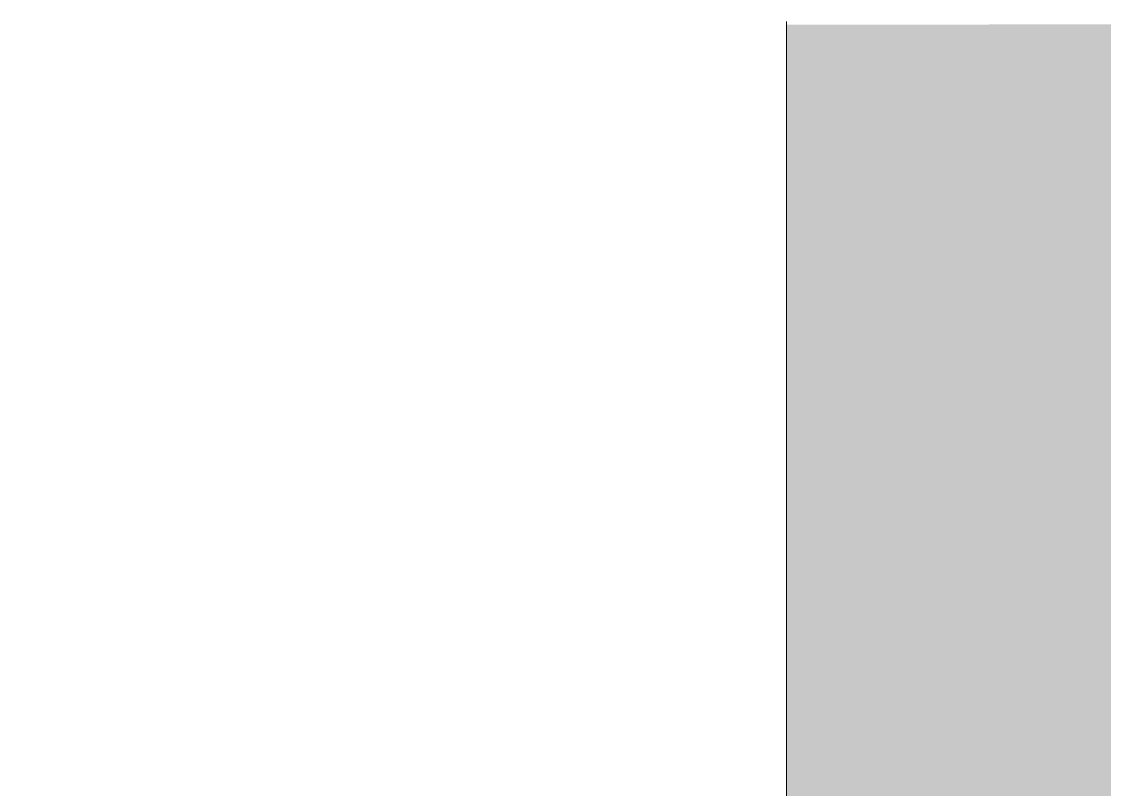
# Model space of a CAD drawing. Header units: millimetres. Extents: x 68869 to 96007, y -1987 to 27400.
# Drawn here: x 88792.88 to 88836.22, y 4836.74 to 4867.45 of the extents above; entities that cross this region are included whole.
import ezdxf

# ---------------------------------------------------------------- set-up
doc = ezdxf.new("R2010")
doc.units = ezdxf.units.MM
doc.layers.add('0-2', color=7, linetype='Continuous', lineweight=9, transparency=0.7)
doc.layers.add('A-WALL-PATT', color=7, linetype='Continuous', lineweight=9)
doc.layers.add('P-SANR-FIXT', color=7, linetype='Continuous', lineweight=9)

# ---------------------------------------------------------------- blocks, each defined once
blk = doc.blocks.new('Sanitary_Toilet-Accessories_Gessi_Wall-mounted-paper-roll-holder-65449 - Chrome-30913797-Развертка 2_16-4')
at = {"layer": '0-2'}
for points in [[(24048.674, 4866.402), (24114.5, 4866.444), (24114.5, 4867.444), (23995.5, 4867.333), (23995.5, 4866.444), (24048.089, 4866.402)], [(24080.824, 4807.299), (24114.5, 4807.5), (24114.5, 4866.444), (23995.5, 4866.444), (23995.5, 4820.344), (23997.458, 4819.286), (24000.312, 4817.323), (24003.442, 4814.213), (24004.913, 4812.065), (24006.692, 4808.659), (24007.399, 4807.492), (24019.793, 4807.449), (24073.638, 4807.303)]]:
    blk.add_hatch(color=256, dxfattribs=at).paths.add_polyline_path(points)
at = {"layer": 'P-SANR-FIXT'}
for p, q in [((23995.5, 4866.694), (23995.5, 4867.454)), ((23995.5, 4867.451), (23995.5, 4866.608)), ((23995.5, 4866.743), (23995.5, 4867.444)), ((23995.5, 4867.444), (23995.5, 4805.471)), ((23995.5, 4854.409), (23995.5, 4866.743)), ((23995.5, 4865.552), (23995.5, 4866.617)), ((23995.5, 4866.608), (23995.5, 4865.741)), ((23995.5, 4864.76), (23995.5, 4866.284)), ((23995.5, 4866.284), (23995.5, 4805.5)), ((23995.5, 4865.741), (23995.5, 4861.62)), ((23995.5, 4863.198), (23995.5, 4865.552)), ((23995.5, 4862.907), (23995.5, 4864.76)), ((23995.5, 4864.713), (23995.5, 4807.456)), ((23995.5, 4818.168), (23995.5, 4864.713)), ((23995.5, 4860.429), (23995.5, 4863.198)), ((23995.5, 4860.695), (23995.5, 4862.907)), ((23995.5, 4861.62), (23995.5, 4854.23)), ((23995.5, 4856.774), (23995.5, 4860.695)), ((23995.5, 4857.607), (23995.5, 4860.429)), ((23995.5, 4854.081), (23995.5, 4857.607)), ((23995.5, 4854.409), (23995.5, 4856.774)), ((23995.5, 4854.122), (23995.5, 4854.409)), ((23995.5, 4846.149), (23995.5, 4854.395)), ((23995.5, 4854.216), (23995.5, 4846.837)), ((23995.5, 4850.709), (23995.5, 4854.109)), ((23995.5, 4850.309), (23995.5, 4854.081)), ((23995.5, 4836.162), (23995.5, 4850.559)), ((23995.5, 4840.812), (23995.5, 4850.18)), ((23995.5, 4846.837), (23995.5, 4846.339)), ((23995.5, 4846.263), (23995.5, 4836.77)), ((23995.5, 4812.833), (23995.5, 4846.096)), ((23995.5, 4837.643), (23995.5, 4840.812)), ((23995.5, 4830.234), (23995.5, 4837.643))]:
    blk.add_line(p, q, dxfattribs=at)

msp = doc.modelspace()

# ---------------------------------------------------------------- hatches: boundary and pattern name
at = {"layer": 'A-WALL-PATT'}
h = msp.add_hatch(dxfattribs=at)
h.set_pattern_fill('FP_17', color=256, style=0, pattern_type=2)
h.set_pattern_definition([(90, (91702.5, 4200), (-600, 4e-14), []), (180, (91702.5, 4200), (-7e-14, -600), [])])
h.paths.add_polyline_path([(88346.562, 4200), (89601.866, 4200), (89601.866, 4210), (89608.902, 4210), (89608.902, 4232.929), (89611.403, 4232.929), (89611.403, 4402.929), (89612.346, 4406.114), (89613.309, 4407.608), (89613.554, 4408.007), (89616.083, 4409.268), (89618.474, 4409.998), (89618.474, 5850), (89634.474, 5850), (89634.531, 4409.98), (89638.765, 4408.386), (89639.66, 4407.589), (89640.984, 4405.679), (89641.545, 4402.929), (89641.545, 4232.929), (89644.046, 4232.929), (89644.046, 4210), (89651.082, 4210), (89651.082, 4200), (91696.994, 4200), (91696.994, 5004), (91397.058, 5004), (91397.058, 5020), (91696.994, 5020), (91696.994, 5400), (91102.494, 5400), (91102.494, 6000), (88313.994, 6000), (88313.994, 4200)])
h.paths.add_polyline_path([(91397.058, 4300), (91397.058, 4970), (91413.058, 4970), (91413.058, 4300)])
h.paths.add_polyline_path([(88813.994, 4777.5), (88807.041, 4778.601), (88802.536, 4780.714), (88799.682, 4782.677), (88796.552, 4785.787), (88795.27, 4787.626), (88793.942, 4789.794), (88792.137, 4794.747), (88791.581, 4798.455), (88791.561, 4800.849), (88791.771, 4803.52), (88793.223, 4808.597), (88795.219, 4812.374), (88796.344, 4813.873), (88798.375, 4816.168), (88801.619, 4818.724), (88805.462, 4820.745), (88808.967, 4821.931), (88814.259, 4822.469), (88820.947, 4821.399), (88823.494, 4820.486), (88823.494, 4867.444), (88942.494, 4867.398), (88942.494, 4807.458), (88951.494, 4807.537), (88951.494, 4809.5), (88954.994, 4809.5), (88955.129, 4807.299), (88956.304, 4805.272), (88957.133, 4802.669), (88957.396, 4799.275), (88956.841, 4795.986), (88955.128, 4792.701), (88954.994, 4792.484), (88954.994, 4790.5), (88951.494, 4790.5), (88951.494, 4792.5), (88874.709, 4792.668), (88835.177, 4792.44), (88834.042, 4789.785), (88831.644, 4786.127), (88829.613, 4783.832), (88826.368, 4781.276), (88822.526, 4779.255), (88819.02, 4778.069), (88814.127, 4777.515)])

# ---------------------------------------------------------------- block references
at = {"layer": 'P-SANR-FIXT'}
msp.add_blockref('Sanitary_Toilet-Accessories_Gessi_Wall-mounted-paper-roll-holder-65449 - Chrome-30913797-Развертка 2_16-4', (64827.994, 0), dxfattribs=at)

doc.saveas('drawing.dxf')
